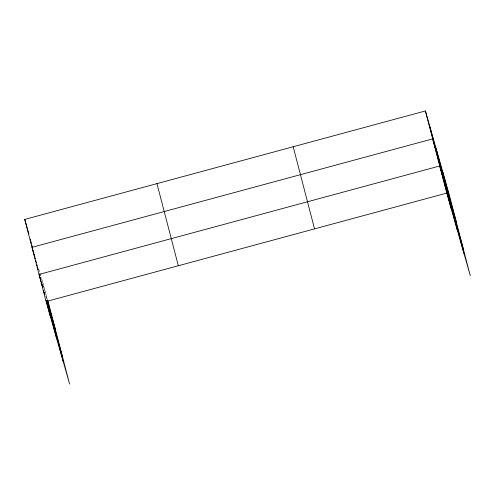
<?xml version="1.0" encoding="UTF-8"?>
<svg xmlns="http://www.w3.org/2000/svg" width="495" height="495" viewBox="0 0 495 495"><rect width="100%" height="100%" fill="white"/><g stroke="black" fill="none" stroke-linecap="round" stroke-linejoin="round"><path stroke-width="0.37" stroke-dasharray="2.48 1.86" d="M38.994 269.41L47.829 300.428M42.892 285.541L44.154 289.965M45.831 295.862L46.883 299.549M41.933 279.731L47.285 300.304M39.625 273.042L40.392 275.987"/><path stroke-width="0.74" d="M47.829 300.428L69.603 384.046L46.103 301.542L24.75 219.409L425.397 110.954L448.897 193.458L470.25 275.591L446.75 193.093L425.397 110.954M46.103 301.542L446.75 193.093M456.155 221.383L432.655 138.885L32.008 247.333L35.331 258.984M463.202 248.49L439.702 165.986L39.056 274.434L42.793 287.546M24.75 219.409L28.896 233.968M35.745 260.438L36.364 262.622M47.303 301.022L55.514 329.837M43.622 290.466L44.253 292.687M46.784 301.554L62.556 356.938M442.579 171.276L463.933 253.415M436.07 148.426L457.423 230.559M429.753 126.25L451.106 208.383M293.182 146.743L314.535 228.882M156.965 183.62L178.318 265.753M47.477 301.04L63.286 361.864M46.877 300.917L56.777 339.013M30.251 239.104L31.395 243.515M31.779 244.988L32.354 247.191M33.307 250.866L33.883 253.069M34.266 254.541L34.836 256.744M36.748 264.089L37.317 266.285M37.7 267.752L38.27 269.948M40.175 277.274L40.745 279.471M41.698 283.134L42.267 285.33M44.173 292.656L44.748 294.853M46.078 299.982L50.459 316.831"/></g></svg>
